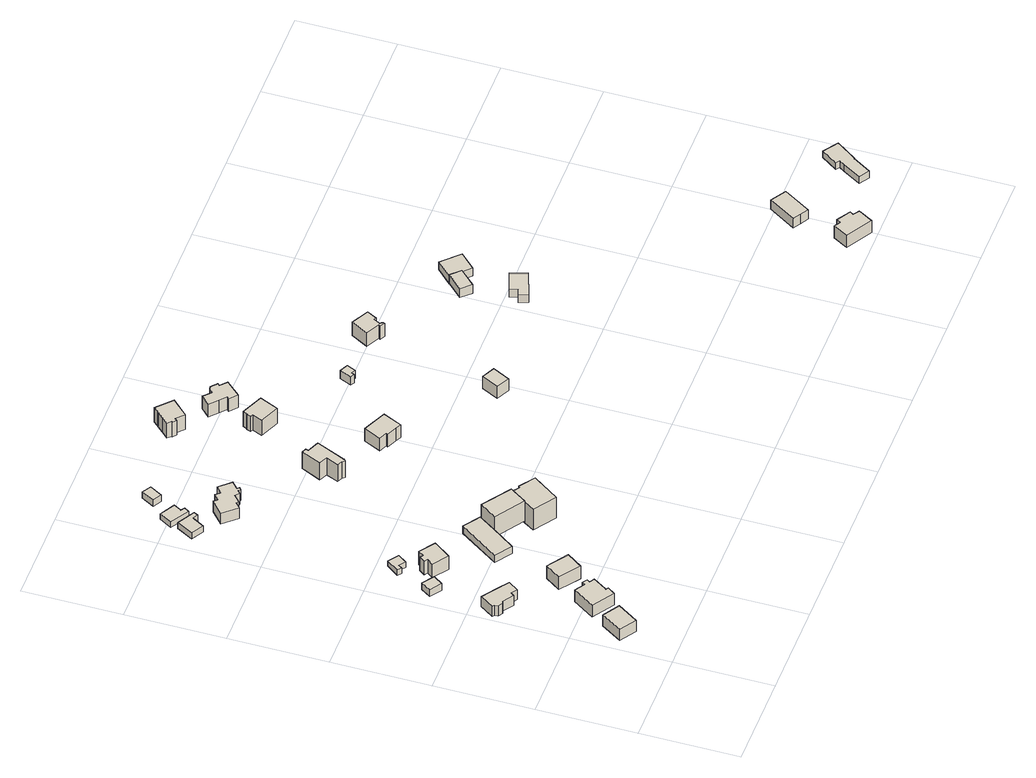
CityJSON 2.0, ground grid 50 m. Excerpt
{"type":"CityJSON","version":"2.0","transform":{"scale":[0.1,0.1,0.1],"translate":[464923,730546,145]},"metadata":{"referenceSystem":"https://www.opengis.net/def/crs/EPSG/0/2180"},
"CityObjects":{
"building1":{"type":"Building","attributes":{"przestNazw":"PL.PZGiK.336.BDOT10k","zrodloDach":"ALS_II","aktZrodla":"2024","roofType":"1000","measuredHeight":6.94},"geometry":[{"type":"Solid","lod":"1","boundaries":[[[[0,1,2,3]],[[2,4,5,3]],[[1,6,4,2]],[[0,7,6,1]],[[3,5,7,0]],[[4,6,7,5]]]]}]},
"building2":{"type":"Building","attributes":{"przestNazw":"PL.PZGiK.336.BDOT10k","zrodloDach":"ALS_II","aktZrodla":"2024","roofType":"1000","measuredHeight":6.34},"geometry":[{"type":"Solid","lod":"1","boundaries":[[[[8,9,10,11,12,13,14,15,16,17,18,19]],[[18,20,21,19]],[[17,22,20,18]],[[16,23,22,17]],[[15,24,23,16]],[[14,25,24,15]],[[13,26,25,14]],[[12,27,26,13]],[[11,28,27,12]],[[10,29,28,11]],[[9,30,29,10]],[[8,31,30,9]],[[19,21,31,8]],[[20,22,23,24,25,26,27,28,29,30,31,21]]]]}]},
"building3":{"type":"Building","attributes":{"przestNazw":"PL.PZGiK.336.BDOT10k","zrodloDach":"ALS_II","aktZrodla":"2024","roofType":"1000","measuredHeight":7.48},"geometry":[{"type":"Solid","lod":"1","boundaries":[[[[32,33,34,35,36,37,38,39,40,41]],[[40,42,43,41]],[[39,44,42,40]],[[38,45,44,39]],[[37,46,45,38]],[[36,47,46,37]],[[35,48,47,36]],[[34,49,48,35]],[[33,50,49,34]],[[32,51,50,33]],[[41,43,51,32]],[[42,44,45,46,47,48,49,50,51,43]]]]}]},
"building4":{"type":"Building","attributes":{"przestNazw":"PL.PZGiK.336.BDOT10k","zrodloDach":"ALS_II","aktZrodla":"2024","roofType":"1000","measuredHeight":4.29},"geometry":[{"type":"Solid","lod":"1","boundaries":[[[[52,53,54,55]],[[54,56,57,55]],[[53,58,56,54]],[[52,59,58,53]],[[55,57,59,52]],[[56,58,59,57]]]]}]},
"building5":{"type":"Building","attributes":{"przestNazw":"PL.PZGiK.336.BDOT10k","zrodloDach":"ALS_II","aktZrodla":"2024","roofType":"1000","measuredHeight":8.16},"geometry":[{"type":"Solid","lod":"1","boundaries":[[[[60,61,62,63]],[[62,64,65,63]],[[61,66,64,62]],[[60,67,66,61]],[[63,65,67,60]],[[64,66,67,65]]]]}]},
"building6":{"type":"Building","attributes":{"przestNazw":"PL.PZGiK.336.BDOT10k","zrodloDach":"ALS_II","aktZrodla":"2024","roofType":"1000","measuredHeight":3.45},"geometry":[{"type":"Solid","lod":"1","boundaries":[[[[68,69,70,71,72,73]],[[72,74,75,73]],[[71,76,74,72]],[[70,77,76,71]],[[69,78,77,70]],[[68,79,78,69]],[[73,75,79,68]],[[74,76,77,78,79,75]]]]}]},
"building7":{"type":"Building","attributes":{"przestNazw":"PL.PZGiK.336.BDOT10k","zrodloDach":"ALS_II","aktZrodla":"2024","roofType":"1000","measuredHeight":8.46},"geometry":[{"type":"Solid","lod":"1","boundaries":[[[[80,81,82,83,84,85,86,87]],[[86,88,89,87]],[[85,90,88,86]],[[84,91,90,85]],[[83,92,91,84]],[[82,93,92,83]],[[81,94,93,82]],[[80,95,94,81]],[[87,89,95,80]],[[88,90,91,92,93,94,95,89]]]]}]},
"building8":{"type":"Building","attributes":{"przestNazw":"PL.PZGiK.336.BDOT10k","zrodloDach":"ALS_II","aktZrodla":"2024","roofType":"1000","measuredHeight":4.76},"geometry":[{"type":"Solid","lod":"1","boundaries":[[[[96,97,98,99,100,101,102]],[[101,103,104,102]],[[100,105,103,101]],[[99,106,105,100]],[[98,107,106,99]],[[97,108,107,98]],[[96,109,108,97]],[[102,104,109,96]],[[103,105,106,107,108,109,104]]]]}]},
"building9":{"type":"Building","attributes":{"przestNazw":"PL.PZGiK.336.BDOT10k","zrodloDach":"ALS_II","aktZrodla":"2024","roofType":"1000","measuredHeight":3.69},"geometry":[{"type":"Solid","lod":"1","boundaries":[[[[110,111,112,113,114,115]],[[114,116,117,115]],[[113,118,116,114]],[[112,119,118,113]],[[111,120,119,112]],[[110,121,120,111]],[[115,117,121,110]],[[116,118,119,120,121,117]]]]}]},
"building10":{"type":"Building","attributes":{"przestNazw":"PL.PZGiK.336.BDOT10k","zrodloDach":"ALS_II","aktZrodla":"2024","roofType":"1000","measuredHeight":3.51},"geometry":[{"type":"Solid","lod":"1","boundaries":[[[[122,123,124,125,126,127]],[[126,128,129,127]],[[125,130,128,126]],[[124,131,130,125]],[[123,132,131,124]],[[122,133,132,123]],[[127,129,133,122]],[[128,130,131,132,133,129]]]]}]},
"building11":{"type":"Building","attributes":{"przestNazw":"PL.PZGiK.336.BDOT10k","zrodloDach":"ALS_II","aktZrodla":"2024","roofType":"1000","measuredHeight":6.96},"geometry":[{"type":"Solid","lod":"1","boundaries":[[[[134,135,136,137,138,139,140,141,142,143,144,145,146,147,148,149]],[[148,150,151,149]],[[147,152,150,148]],[[146,153,152,147]],[[145,154,153,146]],[[144,155,154,145]],[[143,156,155,144]],[[142,157,156,143]],[[141,158,157,142]],[[140,159,158,141]],[[139,160,159,140]],[[138,161,160,139]],[[137,162,161,138]],[[136,163,162,137]],[[135,164,163,136]],[[134,165,164,135]],[[149,151,165,134]],[[150,152,153,154,155,156,157,158,159,160,161,162,163,164,165,151]]]]}]},
"building12":{"type":"Building","attributes":{"przestNazw":"PL.PZGiK.336.BDOT10k","zrodloDach":"ALS_II","aktZrodla":"2024","roofType":"1000","measuredHeight":12.79},"geometry":[{"type":"Solid","lod":"1","boundaries":[[[[166,167,168,169,170]],[[169,171,172,170]],[[168,173,171,169]],[[167,174,173,168]],[[166,175,174,167]],[[170,172,175,166]],[[171,173,174,175,172]]]]}]},
"building13":{"type":"Building","attributes":{"przestNazw":"PL.PZGiK.336.BDOT10k","zrodloDach":"ALS_II","aktZrodla":"2024","roofType":"1000","measuredHeight":4.11},"geometry":[{"type":"Solid","lod":"1","boundaries":[[[[176,177,178,179]],[[178,180,181,179]],[[177,182,180,178]],[[176,183,182,177]],[[179,181,183,176]],[[180,182,183,181]]]]}]},
"building14":{"type":"Building","attributes":{"przestNazw":"PL.PZGiK.336.BDOT10k","zrodloDach":"ALS_II","aktZrodla":"2024","roofType":"1000","measuredHeight":13.2},"geometry":[{"type":"Solid","lod":"1","boundaries":[[[[184,185,186,187,188,189,190]],[[189,191,192,190]],[[188,193,191,189]],[[187,194,193,188]],[[186,195,194,187]],[[185,196,195,186]],[[184,197,196,185]],[[190,192,197,184]],[[191,193,194,195,196,197,192]]]]}]},
"building15":{"type":"Building","attributes":{"przestNazw":"PL.PZGiK.336.BDOT10k","zrodloDach":"ALS_II","aktZrodla":"2024","roofType":"1000","measuredHeight":10.59},"geometry":[{"type":"Solid","lod":"1","boundaries":[[[[198,199,200,201,202,203,204,205,206,207,208]],[[207,209,210,208]],[[206,211,209,207]],[[205,212,211,206]],[[204,213,212,205]],[[203,214,213,204]],[[202,215,214,203]],[[201,216,215,202]],[[200,217,216,201]],[[199,218,217,200]],[[198,219,218,199]],[[208,210,219,198]],[[209,211,212,213,214,215,216,217,218,219,210]]]]}]},
"building16":{"type":"Building","attributes":{"przestNazw":"PL.PZGiK.336.BDOT10k","zrodloDach":"ALS_II","aktZrodla":"2024","roofType":"1000","measuredHeight":9.32},"geometry":[{"type":"Solid","lod":"1","boundaries":[[[[220,221,222,223,224,225,226,227,228,229,230]],[[229,231,232,230]],[[228,233,231,229]],[[227,234,233,228]],[[226,235,234,227]],[[225,236,235,226]],[[224,237,236,225]],[[223,238,237,224]],[[222,239,238,223]],[[221,240,239,222]],[[220,241,240,221]],[[230,232,241,220]],[[231,233,234,235,236,237,238,239,240,241,232]]]]}]},
"building17":{"type":"Building","attributes":{"przestNazw":"PL.PZGiK.336.BDOT10k","zrodloDach":"ALS_II","aktZrodla":"2024","roofType":"1000","measuredHeight":7.94},"geometry":[{"type":"Solid","lod":"1","boundaries":[[[[242,243,244,245,246,247,248]],[[247,249,250,248]],[[246,251,249,247]],[[245,252,251,246]],[[244,253,252,245]],[[243,254,253,244]],[[242,255,254,243]],[[248,250,255,242]],[[249,251,252,253,254,255,250]]]]}]},
"building18":{"type":"Building","attributes":{"przestNazw":"PL.PZGiK.336.BDOT10k","zrodloDach":"ALS_II","aktZrodla":"2024","roofType":"1000","measuredHeight":9.53},"geometry":[{"type":"Solid","lod":"1","boundaries":[[[[256,257,258,259,260,261,262,263]],[[262,264,265,263]],[[261,266,264,262]],[[260,267,266,261]],[[259,268,267,260]],[[258,269,268,259]],[[257,270,269,258]],[[256,271,270,257]],[[263,265,271,256]],[[264,266,267,268,269,270,271,265]]]]}]},
"building19":{"type":"Building","attributes":{"przestNazw":"PL.PZGiK.336.BDOT10k","zrodloDach":"ALS_II","aktZrodla":"2024","roofType":"1000","measuredHeight":7.95},"geometry":[{"type":"Solid","lod":"1","boundaries":[[[[272,273,274,275,276,277,278,279,280,281,282,283]],[[282,284,285,283]],[[281,286,284,282]],[[280,287,286,281]],[[279,288,287,280]],[[278,289,288,279]],[[277,290,289,278]],[[276,291,290,277]],[[275,292,291,276]],[[274,293,292,275]],[[273,294,293,274]],[[272,295,294,273]],[[283,285,295,272]],[[284,286,287,288,289,290,291,292,293,294,295,285]]]]}]},
"building20":{"type":"Building","attributes":{"przestNazw":"PL.PZGiK.336.BDOT10k","zrodloDach":"ALS_II","aktZrodla":"2024","roofType":"1000","measuredHeight":5.26},"geometry":[{"type":"Solid","lod":"1","boundaries":[[[[296,297,298,299,300,301]],[[300,302,303,301]],[[299,304,302,300]],[[298,305,304,299]],[[297,306,305,298]],[[296,307,306,297]],[[301,303,307,296]],[[302,304,305,306,307,303]]]]}]},
"building21":{"type":"Building","attributes":{"przestNazw":"PL.PZGiK.336.BDOT10k","zrodloDach":"ALS_II","aktZrodla":"2024","roofType":"1000","measuredHeight":7.62},"geometry":[{"type":"Solid","lod":"1","boundaries":[[[[308,309,310,311]],[[310,312,313,311]],[[309,314,312,310]],[[308,315,314,309]],[[311,313,315,308]],[[312,314,315,313]]]]}]},
"building22":{"type":"Building","attributes":{"przestNazw":"PL.PZGiK.336.BDOT10k","zrodloDach":"ALS_II","aktZrodla":"2024","roofType":"1000","measuredHeight":8.58},"geometry":[{"type":"Solid","lod":"1","boundaries":[[[[316,317,318,319,320,321,322,323,324,325,326,327]],[[326,328,329,327]],[[325,330,328,326]],[[324,331,330,325]],[[323,332,331,324]],[[322,333,332,323]],[[321,334,333,322]],[[320,335,334,321]],[[319,336,335,320]],[[318,337,336,319]],[[317,338,337,318]],[[316,339,338,317]],[[327,329,339,316]],[[328,330,331,332,333,334,335,336,337,338,339,329]]]]}]},
"building23":{"type":"Building","attributes":{"przestNazw":"PL.PZGiK.336.BDOT10k","zrodloDach":"ALS_II","aktZrodla":"2024","roofType":"1000","measuredHeight":5.53},"geometry":[{"type":"Solid","lod":"1","boundaries":[[[[340,341,342,343]],[[342,344,345,343]],[[341,346,344,342]],[[340,347,346,341]],[[343,345,347,340]],[[344,346,347,345]]]]}]},
"building24":{"type":"Building","attributes":{"przestNazw":"PL.PZGiK.336.BDOT10k","zrodloDach":"ALS_II","aktZrodla":"2024","roofType":"1000","measuredHeight":4.94},"geometry":[{"type":"Solid","lod":"1","boundaries":[[[[348,349,350,351,352,353]],[[352,354,355,353]],[[351,356,354,352]],[[350,357,356,351]],[[349,358,357,350]],[[348,359,358,349]],[[353,355,359,348]],[[354,356,357,358,359,355]]]]}]},
"building25":{"type":"Building","attributes":{"przestNazw":"PL.PZGiK.336.BDOT10k","zrodloDach":"ALS_II","aktZrodla":"2024","roofType":"1000","measuredHeight":4.86},"geometry":[{"type":"Solid","lod":"1","boundaries":[[[[360,361,362,363,364]],[[363,365,366,364]],[[362,367,365,363]],[[361,368,367,362]],[[360,369,368,361]],[[364,366,369,360]],[[365,367,368,369,366]]]]}]},
"building26":{"type":"Building","attributes":{"przestNazw":"PL.PZGiK.336.BDOT10k","zrodloDach":"ALS_II","aktZrodla":"2024","roofType":"1000","measuredHeight":7.6},"geometry":[{"type":"Solid","lod":"1","boundaries":[[[[370,371,372,373,374,375,376,377]],[[376,378,379,377]],[[375,380,378,376]],[[374,381,380,375]],[[373,382,381,374]],[[372,383,382,373]],[[371,384,383,372]],[[370,385,384,371]],[[377,379,385,370]],[[378,380,381,382,383,384,385,379]]]]}]},
"building27":{"type":"Building","attributes":{"przestNazw":"PL.PZGiK.336.BDOT10k","zrodloDach":"ALS_II","aktZrodla":"2024","roofType":"1000","measuredHeight":5.84},"geometry":[{"type":"Solid","lod":"1","boundaries":[[[[386,387,388,389,390]],[[389,391,392,390]],[[388,393,391,389]],[[387,394,393,388]],[[386,395,394,387]],[[390,392,395,386]],[[391,393,394,395,392]]]]}]},
"building28":{"type":"Building","attributes":{"przestNazw":"PL.PZGiK.336.BDOT10k","zrodloDach":"ALS_II","aktZrodla":"2024","roofType":"1000","measuredHeight":4.2},"geometry":[{"type":"Solid","lod":"1","boundaries":[[[[396,397,398,399,400,401,402,403,404]],[[403,405,406,404]],[[402,407,405,403]],[[401,408,407,402]],[[400,409,408,401]],[[399,410,409,400]],[[398,411,410,399]],[[397,412,411,398]],[[396,413,412,397]],[[404,406,413,396]],[[405,407,408,409,410,411,412,413,406]]]]}]}
},
"vertices":[
[212,329,2],[143,224,2],[62,277,2],[130,382,2],[62,277,72],[130,382,72],[143,224,72],[212,329,72],
[159,877,21],[158,876,21],[188,855,21],[152,804,21],[123,825,21],[111,808,21],[59,844,21],[44,840,21],[22,855,21],[19,872,21],[9,879,21],[56,949,21],[9,879,84],[56,949,84],[19,872,84],[22,855,84],[44,840,84],[59,844,84],[111,808,84],[123,825,84],[152,804,84],[188,855,84],[158,876,84],[159,877,84],
[285,522,8],[295,537,8],[318,521,8],[309,506,8],[333,491,8],[286,419,8],[298,411,8],[272,374,8],[164,446,8],[236,554,8],[164,446,83],[236,554,83],[272,374,83],[298,411,83],[286,419,83],[333,491,83],[309,506,83],[318,521,83],[295,537,83],[285,522,83],
[127,1201,28],[94,1152,28],[37,1192,28],[70,1241,28],[37,1192,71],[70,1241,71],[94,1152,71],[127,1201,71],
[444,654,7],[390,577,7],[289,649,7],[343,725,7],[289,649,88],[343,725,88],[390,577,88],[444,654,88],
[207,1398,41],[174,1353,41],[143,1377,41],[130,1359,41],[111,1375,41],[156,1435,41],[111,1375,75],[156,1435,75],[130,1359,75],[143,1377,75],[174,1353,75],[207,1398,75],
[298,1251,29],[236,1165,29],[160,1221,29],[182,1251,29],[166,1262,29],[187,1290,29],[202,1279,29],[222,1306,29],[202,1279,114],[222,1306,114],[187,1290,114],[166,1262,114],[182,1251,114],[160,1221,114],[236,1165,114],[298,1251,114],
[570,1119,21],[512,1034,21],[436,926,21],[435,924,21],[353,981,21],[492,1182,21],[574,1125,21],[492,1182,68],[574,1125,68],[353,981,68],[435,924,68],[436,926,68],[512,1034,68],[570,1119,68],
[145,2372,73],[132,2351,73],[107,2365,73],[72,2304,73],[10,2340,73],[57,2422,73],[10,2340,110],[57,2422,110],[72,2304,110],[107,2365,110],[132,2351,110],[145,2372,110],
[160,2473,77],[138,2434,77],[157,2423,77],[142,2397,77],[47,2453,77],[85,2517,77],[47,2453,112],[85,2517,112],[142,2397,112],[157,2423,112],[138,2434,112],[160,2473,112],
[347,2252,86],[313,2222,86],[323,2211,86],[310,2201,86],[301,2211,86],[286,2198,86],[267,2216,86],[230,2183,86],[221,2193,86],[195,2169,86],[133,2238,86],[200,2297,86],[215,2280,86],[243,2305,86],[262,2283,86],[295,2311,86],[262,2283,155],[295,2311,155],[243,2305,155],[215,2280,155],[200,2297,155],[133,2238,155],[195,2169,155],[221,2193,155],[230,2183,155],[267,2216,155],[286,2198,155],[301,2211,155],[310,2201,155],[323,2211,155],[313,2222,155],[347,2252,155],
[570,1119,25],[712,1020,25],[707,1013,25],[656,936,25],[512,1034,25],[656,936,153],[512,1034,153],[707,1013,153],[712,1020,153],[570,1119,153],
[158,2628,111],[202,2602,111],[165,2538,111],[122,2563,111],[165,2538,152],[122,2563,152],[202,2602,152],[158,2628,152],
[622,885,13],[656,936,13],[707,1013,13],[742,989,13],[748,997,13],[825,942,13],[733,808,13],[825,942,145],[733,808,145],[748,997,145],[742,989,145],[707,1013,145],[656,936,145],[622,885,145],
[589,1977,124],[583,1964,124],[645,1937,124],[580,1791,124],[582,1788,124],[571,1779,124],[560,1793,124],[534,1805,124],[561,1867,124],[520,1886,124],[566,1987,124],[520,1886,230],[566,1987,230],[561,1867,230],[534,1805,230],[560,1793,230],[571,1779,230],[582,1788,230],[580,1791,230],[645,1937,230],[583,1964,230],[589,1977,230],
[650,2637,193],[574,2557,193],[535,2594,193],[525,2584,193],[508,2599,193],[511,2602,193],[492,2620,193],[525,2654,193],[550,2681,193],[557,2689,193],[575,2708,193],[557,2689,286],[575,2708,286],[550,2681,286],[525,2654,286],[492,2620,286],[511,2602,286],[508,2599,286],[525,2584,286],[535,2594,286],[574,2557,286],[650,2637,286],
[948,1717,125],[905,1621,125],[874,1635,125],[825,1657,125],[830,1666,125],[789,1684,125],[828,1771,125],[789,1684,205],[828,1771,205],[830,1666,205],[825,1657,205],[874,1635,205],[905,1621,205],[948,1717,205],
[801,2267,179],[759,2172,179],[659,2216,179],[681,2266,179],[668,2272,179],[677,2293,179],[681,2292,179],[691,2315,179],[681,2292,275],[691,2315,275],[677,2293,275],[668,2272,275],[681,2266,275],[659,2216,275],[759,2172,275],[801,2267,275],
[754,2486,207],[773,2506,207],[788,2507,207],[817,2480,207],[808,2471,207],[841,2440,207],[774,2367,207],[737,2402,207],[746,2411,207],[713,2442,207],[673,2479,207],[715,2523,207],[673,2479,287],[715,2523,287],[713,2442,287],[746,2411,287],[737,2402,287],[774,2367,287],[841,2440,287],[808,2471,287],[817,2480,287],[788,2507,287],[773,2506,287],[754,2486,287],
[1206,1981,148],[1186,1936,148],[1165,1945,148],[1158,1932,148],[1138,1942,148],[1164,2001,148],[1138,1942,201],[1164,2001,201],[1158,1932,201],[1165,1945,201],[1186,1936,201],[1206,1981,201],
[1451,1351,72],[1408,1265,72],[1342,1298,72],[1385,1384,72],[1342,1298,148],[1385,1384,148],[1408,1265,148],[1451,1351,148],
[1558,1999,131],[1531,1950,131],[1520,1955,131],[1502,1922,131],[1512,1916,131],[1510,1912,131],[1514,1910,131],[1510,1901,131],[1486,1914,131],[1490,1923,131],[1424,1959,131],[1471,2045,131],[1424,1959,217],[1471,2045,217],[1490,1923,217],[1486,1914,217],[1510,1901,217],[1514,1910,217],[1510,1912,217],[1512,1916,217],[1502,1922,217],[1520,1955,217],[1531,1950,217],[1558,1999,217],
[2053,1706,64],[1978,1630,64],[1932,1676,64],[2007,1752,64],[1932,1676,120],[2007,1752,120],[1978,1630,120],[2053,1706,120],
[2155,1417,47],[2018,1371,47],[2003,1415,47],[2038,1427,47],[2025,1467,47],[2127,1501,47],[2025,1467,96],[2127,1501,96],[2038,1427,96],[2003,1415,96],[2018,1371,96],[2155,1417,96],
[2053,1706,61],[2007,1752,61],[2082,1828,61],[2167,1743,61],[2092,1667,61],[2167,1743,110],[2092,1667,110],[2082,1828,110],[2007,1752,110],[2053,1706,110],
[2955,121,76],[2944,102,76],[2974,82,76],[2930,8,76],[2799,86,76],[2843,161,76],[2874,142,76],[2886,162,76],[2874,142,152],[2886,162,152],[2843,161,152],[2799,86,152],[2930,8,152],[2974,82,152],[2944,102,152],[2955,121,152],
[3016,453,68],[2931,316,68],[2889,342,68],[2853,364,68],[2939,501,68],[2853,364,127],[2939,501,127],[2889,342,127],[2931,316,127],[3016,453,127],
[3395,325,87],[3321,219,87],[3319,221,87],[3262,129,87],[3210,161,87],[3267,256,87],[3284,281,87],[3266,294,87],[3322,375,87],[3266,294,129],[3322,375,129],[3284,281,129],[3267,256,129],[3210,161,129],[3262,129,129],[3319,221,129],[3321,219,129],[3395,325,129]
]}
